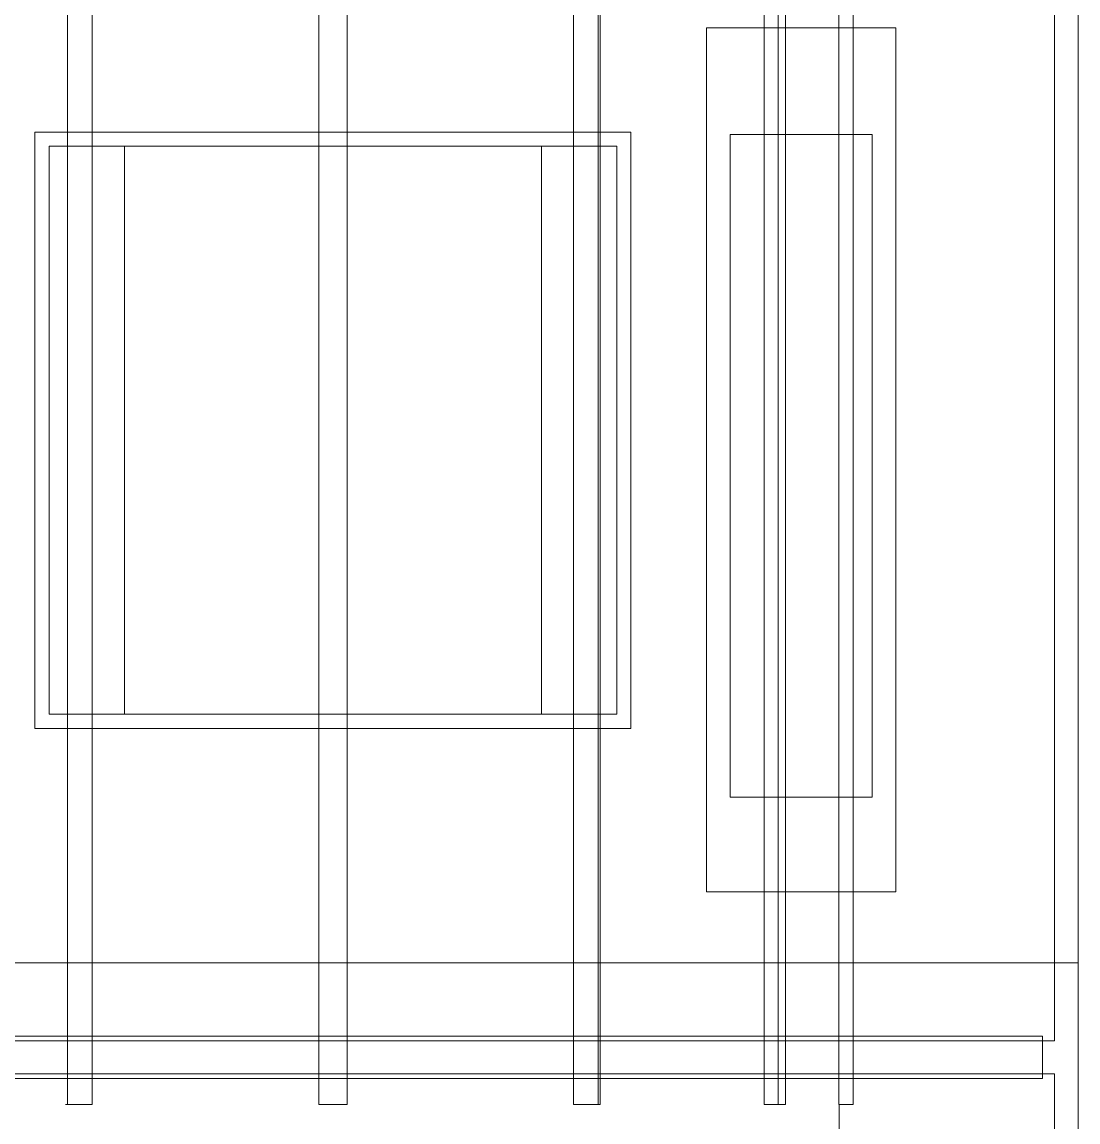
# Model space of a CAD drawing. Header units: millimetres. Extents: x -1970 to 34302, y -65268 to 6837.
# Drawn here: x 26966.8 to 27413.2, y -19392.3 to -18927.5 of the extents above; entities that cross this region are included whole.
import ezdxf

# ---------------------------------------------------------------- set-up
doc = ezdxf.new("R2010")
doc.units = ezdxf.units.MM
doc.layers.add('superior_briquetadora', color=7, linetype='Continuous', lineweight=0)

msp = doc.modelspace()

# ---------------------------------------------------------------- linework, layer by layer
at = {"layer": 'superior_briquetadora'}
for p, q in [((27413.187, -18655), (27413.187, -19445)), ((27403.187, -18770), (27403.187, -19325)), ((27413.187, -19325), (27413.187, -18770)), ((26986.033, -18875), (26986.033, -19385)), ((26996.424, -19385), (26996.424, -18875)), ((27092.187, -18875), (27092.187, -19385)), ((27092.187, -18875), (27092.187, -18980)), ((27104.187, -18875), (27104.187, -19385)), ((27104.187, -18875), (27104.187, -18980)), ((27199.949, -19385), (27199.949, -18875)), ((27210.34, -19385), (27210.34, -18875)), ((27211.187, -18875), (27211.187, -19385)), ((27280.443, -19385), (27280.443, -18875)), ((27286.443, -19385), (27286.443, -18875)), ((27289.516, -18875), (27289.516, -19385)), ((27312.102, -19385), (27312.102, -18875)), ((27318.187, -18875), (27318.187, -19385)), ((27256.187, -18930), (27336.187, -18930)), ((27256.187, -18930), (27256.187, -19295)), ((27336.187, -18930), (27336.187, -19295)), ((26972.187, -18974), (26972.187, -19226)), ((27224.187, -18974), (26972.187, -18974)), ((27224.187, -18974), (27224.187, -19226)), ((27326.187, -18975), (27266.187, -18975)), ((27266.187, -18975), (27266.187, -19255)), ((27326.187, -19255), (27326.187, -18975)), ((27010.033, -18980), (26978.187, -18980)), ((26978.187, -18980), (26978.187, -19220)), ((26978.187, -18980), (27218.187, -18980)), ((27010.033, -18980), (27010.033, -19220)), ((27021.215, -18980), (27010.033, -18980)), ((27032.644, -18980), (27021.215, -18980)), ((27044.283, -18980), (27032.644, -18980)), ((27056.095, -18980), (27044.283, -18980)), ((27068.042, -18980), (27056.095, -18980)), ((27080.085, -18980), (27068.042, -18980)), ((27092.187, -18980), (27080.085, -18980)), ((27092.781, -18980), (27092.187, -18980)), ((27094.446, -18980), (27092.781, -18980)), ((27096.851, -18980), (27094.446, -18980)), ((27099.522, -18980), (27096.851, -18980)), ((27101.928, -18980), (27099.522, -18980)), ((27103.592, -18980), (27101.928, -18980)), ((27104.187, -18980), (27103.592, -18980)), ((27116.288, -18980), (27104.186, -18980)), ((27128.331, -18980), (27116.288, -18980)), ((27140.278, -18980), (27128.331, -18980)), ((27152.09, -18980), (27140.278, -18980)), ((27163.729, -18980), (27152.09, -18980)), ((27175.158, -18980), (27163.729, -18980)), ((27186.34, -18980), (27175.158, -18980)), ((27186.34, -19220), (27186.34, -18980)), ((27218.187, -18980), (27186.34, -18980)), ((27218.187, -18980), (27218.187, -19220)), ((27010.033, -19220), (26978.187, -19220)), ((26978.187, -19220), (27218.187, -19220)), ((27021.215, -19220), (27010.033, -19220)), ((27032.644, -19220), (27021.215, -19220)), ((27044.283, -19220), (27032.644, -19220)), ((27056.095, -19220), (27044.283, -19220)), ((27068.042, -19220), (27056.095, -19220)), ((27080.085, -19220), (27068.042, -19220)), ((27092.187, -19220), (27080.085, -19220)), ((27092.781, -19220), (27092.187, -19220)), ((27092.187, -19220), (27092.187, -19385)), ((27094.446, -19220), (27092.781, -19220)), ((27096.851, -19220), (27094.446, -19220)), ((27099.522, -19220), (27096.851, -19220)), ((27101.928, -19220), (27099.522, -19220)), ((27103.592, -19220), (27101.928, -19220)), ((27104.187, -19220), (27103.592, -19220)), ((27116.288, -19220), (27104.186, -19220)), ((27104.187, -19220), (27104.187, -19385)), ((27128.331, -19220), (27116.288, -19220)), ((27140.278, -19220), (27128.331, -19220)), ((27152.09, -19220), (27140.278, -19220)), ((27163.729, -19220), (27152.09, -19220)), ((27175.158, -19220), (27163.729, -19220)), ((27186.34, -19220), (27175.158, -19220)), ((27218.187, -19220), (27186.34, -19220)), ((27224.187, -19226), (26972.187, -19226)), ((27326.187, -19255), (27266.187, -19255)), ((27256.187, -19295), (27336.187, -19295)), ((27413.187, -19325), (26783.187, -19325)), ((27403.187, -19325), (26783.187, -19325)), ((27413.187, -19325), (27403.187, -19325)), ((27403.187, -19358), (27403.187, -19325)), ((27413.187, -19405), (27413.187, -19325)), ((26828.187, -19356), (27398.187, -19356)), ((27398.187, -19356), (27398.187, -19374)), ((27403.187, -19358), (26783.187, -19358)), ((27403.187, -19372), (26783.187, -19372)), ((26828.187, -19374), (27398.187, -19374)), ((27403.187, -19405), (27403.187, -19372)), ((26986.033, -19385), (26985.208, -19385)), ((26985.208, -19385), (26985.588, -19385)), ((26985.588, -19385), (26987.097, -19385)), ((26986.033, -19385), (26987.497, -19385)), ((26987.097, -19385), (26989.43, -19385)), ((26987.497, -19385), (26988.967, -19385)), ((26988.967, -19385), (26990.445, -19385)), ((26989.43, -19385), (26992.116, -19385)), ((26990.445, -19385), (26991.93, -19385)), ((26991.93, -19385), (26993.421, -19385)), ((26992.116, -19385), (26994.616, -19385)), ((26993.421, -19385), (26994.919, -19385)), ((26994.616, -19385), (26996.424, -19385)), ((26994.919, -19385), (26996.424, -19385)), ((27092.781, -19385), (27092.187, -19385)), ((27092.187, -19385), (27093.901, -19385)), ((27094.446, -19385), (27092.781, -19385)), ((27093.901, -19385), (27095.615, -19385)), ((27096.851, -19385), (27094.446, -19385)), ((27095.615, -19385), (27097.329, -19385)), ((27099.522, -19385), (27096.851, -19385)), ((27097.329, -19385), (27099.044, -19385)), ((27099.044, -19385), (27100.758, -19385)), ((27101.928, -19385), (27099.522, -19385)), ((27100.758, -19385), (27102.472, -19385)), ((27103.592, -19385), (27101.928, -19385)), ((27102.472, -19385), (27104.186, -19385)), ((27104.187, -19385), (27103.592, -19385)), ((27201.39, -19385), (27199.949, -19385)), ((27199.949, -19385), (27201.454, -19385)), ((27203.361, -19385), (27201.39, -19385)), ((27201.454, -19385), (27202.952, -19385)), ((27202.952, -19385), (27204.443, -19385)), ((27205.587, -19385), (27203.361, -19385)), ((27204.443, -19385), (27205.928, -19385)), ((27207.757, -19385), (27205.587, -19385)), ((27205.928, -19385), (27207.406, -19385)), ((27207.406, -19385), (27208.877, -19385)), ((27209.569, -19385), (27207.757, -19385)), ((27208.877, -19385), (27210.34, -19385)), ((27210.767, -19385), (27209.569, -19385)), ((27210.561, -19385), (27210.34, -19385)), ((27210.75, -19385), (27210.561, -19385)), ((27210.906, -19385), (27210.75, -19385)), ((27211.187, -19385), (27210.767, -19385)), ((27211.028, -19385), (27210.906, -19385)), ((27211.116, -19385), (27211.028, -19385)), ((27211.169, -19385), (27211.116, -19385)), ((27211.187, -19385), (27211.169, -19385)), ((27282.111, -19385), (27280.443, -19385)), ((27280.443, -19385), (27281.336, -19385)), ((27281.336, -19385), (27282.217, -19385)), ((27283.904, -19385), (27282.111, -19385)), ((27282.217, -19385), (27283.086, -19385)), ((27283.086, -19385), (27283.943, -19385)), ((27285.663, -19385), (27283.904, -19385)), ((27283.943, -19385), (27284.788, -19385)), ((27284.788, -19385), (27285.622, -19385)), ((27285.622, -19385), (27286.443, -19385)), ((27287.229, -19385), (27285.663, -19385)), ((27287.2, -19385), (27286.443, -19385)), ((27287.873, -19385), (27287.2, -19385)), ((27288.46, -19385), (27287.229, -19385)), ((27288.446, -19385), (27287.873, -19385)), ((27288.906, -19385), (27288.446, -19385)), ((27289.246, -19385), (27288.46, -19385)), ((27289.242, -19385), (27288.906, -19385)), ((27289.447, -19385), (27289.242, -19385)), ((27289.516, -19385), (27289.246, -19385)), ((27289.516, -19385), (27289.447, -19385)), ((27313.451, -19385), (27312.102, -19385)), ((27312.102, -19385), (27312.125, -19385)), ((27312.125, -19385), (27312.144, -19385)), ((27312.144, -19385), (27312.159, -19385)), ((27312.159, -19385), (27312.171, -19385)), ((27312.187, -19385), (27312.187, -19405)), ((27314.736, -19385), (27313.451, -19385)), ((27315.89, -19385), (27314.736, -19385)), ((27316.855, -19385), (27315.89, -19385)), ((27317.582, -19385), (27316.855, -19385)), ((27318.033, -19385), (27317.582, -19385)), ((27318.187, -19385), (27318.033, -19385))]:
    msp.add_line(p, q, dxfattribs=at)

doc.saveas('drawing.dxf')
